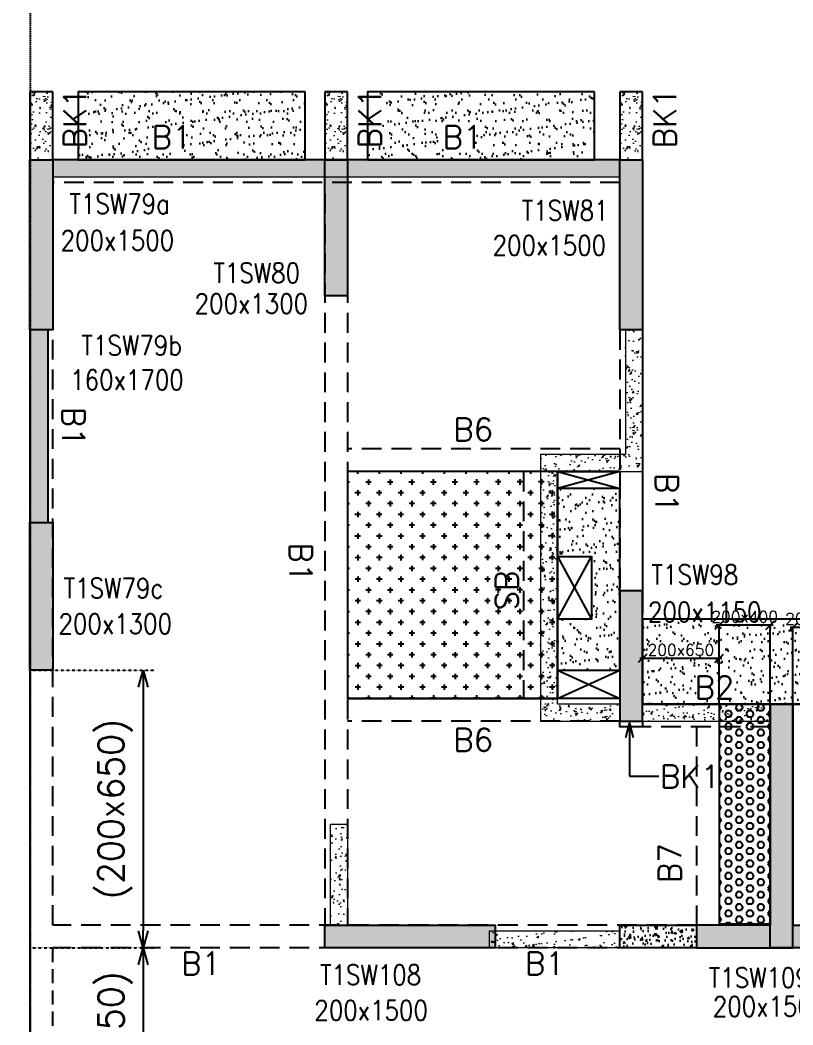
# Model space of a CAD drawing. Header units: millimetres. Extents: x 1078357 to 2594950, y -4969473 to -4636555.
# Drawn here: x 1857319 to 1864131, y -4655367 to -4646506 of the extents above; entities that cross this region are included whole.
import ezdxf

# ---------------------------------------------------------------- set-up
doc = ezdxf.new("R2010")
doc.units = ezdxf.units.MM
doc.header["$PDMODE"] = 35
for name, pattern in [('CONTINOUS', [0]), ('DOT', [0.25, 0, -0.25]), ('HIDDEN', [0.375, 0.25, -0.125]), ('New Retail block$0$CONTINOUS', [0])]:
    doc.linetypes.add(name, pattern=pattern)
doc.layers.get('0').update_dxf_attribs({"lineweight": 0})
doc.layers.get('Defpoints').update_dxf_attribs({"lineweight": 0})
for name, color, linetype, lineweight in [('A-_ANOTDIMA_D-', 6, 'Continuous', 13), ('COL. NO.', 30, 'Continuous', 25), ('COL. SIZE', 7, 'Continuous', 25), ('DIM', 9, 'Continuous', 25), ('HATCH', 8, 'Continuous', 30), ('RCC UPSTAND', 43, 'Continuous', 30), ('S-NON STR RCC WALL', 8, 'Continuous', 0)]:
    doc.layers.add(name, color=color, linetype=linetype, lineweight=lineweight)
for name, color, linetype in [('B-200x325', 201, 'HIDDEN'), ('B-200x375', 41, 'HIDDEN'), ('B-200x450', 52, 'HIDDEN'), ('B-200x650', 241, 'HIDDEN'), ('B-300xSLAB THK.', 151, 'Continuous'), ('BK1-200x650', 241, 'HIDDEN'), ('DC BEAM NO.', 7, 'Continuous'), ('DROP SLAB', 8, 'Continuous'), ('EXPANSION JOINT', 10, 'HIDDEN'), ('EXPANTION JOINT', 240, 'Continuous'), ('NON STR. RCC WALL', 6, 'Continuous'), ('S-COLUMN_SHEAR WALL', 1, 'Continuous'), ('S-DIM', 2, 'Continuous'), ('S-PROJECTION', 54, 'New Retail block$0$CONTINOUS'), ('SLAB FOLD', 8, 'Continuous')]:
    doc.layers.add(name, color=color, linetype=linetype)
doc.styles.add('Roman', font='romans')
doc.styles.add('ROMANS', font='romans.shx', dxfattribs={"width": 0.85})
doc.dimstyles.new('HARESH', dxfattribs={"dimtxt": 150, "dimasz": 75, "dimexe": 0, "dimexo": 0, "dimgap": 25, "dimtad": 1, "dimdec": 0, "dimdsep": 46, "dimtxsty": 'Roman', "dimblk": 'OBLIQUE', "dimcen": 225, "dimdle": 25, "dimclrd": 2, "dimclre": 2, "dimclrt": 7, "dimadec": 8, "dimazin": 1, "dimtfac": 1, "dimtdec": 0, "dimtmove": 0, "dimatfit": 0, "dimfxl": 1, "dimlwd": -1, "dimlwe": -1, "dimarcsym": 0})
pattern_1 = [(50, (-4526714.12, 23254837.94), (182.184669, -15.9390855), [19.05, -209.55]), (355, (-4526714.12, 23254837.94), (-35.2434214, 191.0568452), [15.24, -167.6405842]), (100.4514447, (-4526698.94, 23254836.6), (146.9412471, 175.1177519), [16.1900088, -178.0902446]), (46.1842, (-4526714.12, 23254888.74), (271.0790409, -42.042328), [28.575, -314.325]), (96.6355576, (-4526691.53, 23254885.23), (237.404134, 247.4261246), [24.2850231, -267.1356082]), (351.1841512, (-4526714.12, 23254888.74), (237.404134, 247.4261246), [22.859967, -251.459732]), (21, (-4526688.72, 23254876.04), (151.6143913, -102.2651982), [19.05, -209.55]), (326, (-4526688.72, 23254876.04), (61.8020283, 184.1879661), [15.24, -167.64]), (71.451445, (-4526676.08, 23254867.51), (213.4164193, 81.9227689), [16.1900088, -178.0899376]), (37.5, (-4526714.12, 23254837.935), (3.08860325, 84.55503887), [0, -165.608, 0, -170.18, 0, -168.275]), (7.5, (-4526714.12, 23254837.935), (66.8196625, 100.18057482), [0, -97.028, 0, -161.798, 0, -64.135]), (327.5, (-4526770.76, 23254837.935), (135.59059517, -5.728744), [0, -63.5, 0, -198.12, 0, -262.89]), (317.5, (-4526796.16, 23254837.94), (148.1291814, 25.42649103), [0, -82.55, 0, -131.572, 0, -186.69])]

# ---------------------------------------------------------------- blocks, each defined once
blk = doc.blocks.new('_Oblique')
at = {"color": 0, "linetype": 'ByBlock', "lineweight": -2}
blk.add_line((-0.5, -0.5), (0.5, 0.5), dxfattribs=at)
blk = doc.blocks.new('*D1202')
at = {"layer": 'Defpoints', "color": 0, "linetype": 'CONTINOUS', "ltscale": 0.5, "transparency": 16777216}
for p in [(1857406.4, -4645724.1, 2.8), (1857406.4, -4645774.5), (1857231.4, -4647737.4, 0)]:
    blk.add_point(p, dxfattribs=at)
at = {"layer": 'EXPANTION JOINT', "color": 2, "linetype": 'DOT', "ltscale": 0.5, "transparency": 16777216}
for p, q in [((1857231.4, -4647737.4), (1857231.4, -4645674.5)), ((1857406.4, -4645724.1), (1857406.4, -4645874.5))]:
    blk.add_line(p, q, dxfattribs=at)
at = {"layer": 'EXPANTION JOINT', "color": 2, "linetype": 'CONTINOUS', "ltscale": 0.5, "transparency": 16777216}
for p, q in [((1857231.4, -4645774.5), (1857081.4, -4645774.5)), ((1857231.4, -4645774.5), (1857406.4, -4645774.5)), ((1857406.4, -4645774.5), (1860770.6, -4645774.5))]:
    blk.add_line(p, q, dxfattribs=at)
at = {"layer": 'EXPANTION JOINT', "color": 2, "linetype": 'CONTINOUS', "ltscale": 0.5, "transparency": 16777216, "xscale": 150, "yscale": 150, "zscale": 150}
blk.add_blockref('_Oblique', (1857231.4, -4645774.5), dxfattribs=at)
at = {"layer": 'EXPANTION JOINT', "color": 2, "linetype": 'CONTINOUS', "ltscale": 0.5, "transparency": 16777216, "xscale": 150, "yscale": 150, "zscale": 150, "rotation": 180}
blk.add_blockref('_Oblique', (1857406.4, -4645774.5), dxfattribs=at)
at = {"layer": 'EXPANTION JOINT', "color": 7, "linetype": 'CONTINOUS', "ltscale": 0.5, "transparency": 16777216, "char_height": 225, "attachment_point": 5, "style": 'Roman'}
for s, insert in [('175mm', (1859238.5, -4645587)), ('EXPANSION JOINT ', (1859238.5, -4645962))]:
    blk.add_mtext(s, dxfattribs=dict(at, insert=insert))
blk = doc.blocks.new('*D1203')
at = {"layer": 'Defpoints', "color": 0, "linetype": 'CONTINOUS', "ltscale": 0.5, "transparency": 16777216}
for p in [(1857406.4, -4645724.1, 2.8), (1857406.4, -4645774.5), (1857231.4, -4647737.4, 0)]:
    blk.add_point(p, dxfattribs=at)
at = {"layer": 'EXPANTION JOINT', "color": 2, "linetype": 'DOT', "ltscale": 0.5, "transparency": 16777216}
for p, q in [((1857231.4, -4647737.4), (1857231.4, -4645674.5)), ((1857406.4, -4645724.1), (1857406.4, -4645874.5))]:
    blk.add_line(p, q, dxfattribs=at)
at = {"layer": 'EXPANTION JOINT', "color": 2, "linetype": 'CONTINOUS', "ltscale": 0.5, "transparency": 16777216}
for p, q in [((1857231.4, -4645774.5), (1857081.4, -4645774.5)), ((1857231.4, -4645774.5), (1857406.4, -4645774.5)), ((1857406.4, -4645774.5), (1860770.6, -4645774.5))]:
    blk.add_line(p, q, dxfattribs=at)
at = {"layer": 'EXPANTION JOINT', "color": 2, "linetype": 'CONTINOUS', "ltscale": 0.5, "transparency": 16777216, "xscale": 150, "yscale": 150, "zscale": 150}
blk.add_blockref('_Oblique', (1857231.4, -4645774.5), dxfattribs=at)
at = {"layer": 'EXPANTION JOINT', "color": 2, "linetype": 'CONTINOUS', "ltscale": 0.5, "transparency": 16777216, "xscale": 150, "yscale": 150, "zscale": 150, "rotation": 180}
blk.add_blockref('_Oblique', (1857406.4, -4645774.5), dxfattribs=at)
at = {"layer": 'EXPANTION JOINT', "color": 7, "linetype": 'CONTINOUS', "ltscale": 0.5, "transparency": 16777216, "char_height": 225, "attachment_point": 5, "style": 'Roman'}
for s, insert in [('175mm', (1859238.5, -4645587)), ('EXPANSION JOINT ', (1859238.5, -4645962))]:
    blk.add_mtext(s, dxfattribs=dict(at, insert=insert))
blk = doc.blocks.new('_Open30')
at = {"color": 0, "linetype": 'ByBlock', "lineweight": -2}
for p, q in [((-1, 0.268), (0, 0)), ((0, 0), (-1, -0.268)), ((0, 0), (-1, 0))]:
    blk.add_line(p, q, dxfattribs=at)
blk = doc.blocks.new('*D1207')
at = {"layer": 'Defpoints', "color": 0, "linetype": 'CONTINOUS', "ltscale": 0.5, "transparency": 16777216}
for p in [(1857406.4, -4652237.7, 0), (1857406.4, -4654687.7, 0), (1858403.4, -4654687.7)]:
    blk.add_point(p, dxfattribs=at)
at = {"layer": 'S-DIM', "color": 2, "linetype": 'DOT', "ltscale": 0.5, "transparency": 16777216}
for p, q in [((1857406.4, -4652237.7), (1858503.4, -4652237.7)), ((1857406.4, -4654687.7), (1858503.4, -4654687.7))]:
    blk.add_line(p, q, dxfattribs=at)
at = {"layer": 'S-DIM', "color": 2, "linetype": 'CONTINOUS', "ltscale": 0.5, "transparency": 16777216}
blk.add_line((1858403.4, -4652387.7), (1858403.4, -4654537.7), dxfattribs=at)
at = {"layer": 'S-DIM', "color": 2, "linetype": 'CONTINOUS', "ltscale": 0.5, "transparency": 16777216, "xscale": 150, "yscale": 150, "zscale": 150}
for p, rotation in [((1858403.4, -4652237.7), 90), ((1858403.4, -4654687.7), 270)]:
    blk.add_blockref('_Open30', p, dxfattribs=dict(at, rotation=rotation))
at = {"layer": 'S-DIM', "color": 7, "linetype": 'CONTINOUS', "ltscale": 0.5, "transparency": 16777216, "insert": (1858157, -4653462.7), "char_height": 225, "attachment_point": 5, "rotation": 90, "style": 'Roman'}
blk.add_mtext('(200x650)', dxfattribs=at)
blk = doc.blocks.new('*D1209')
at = {"layer": 'Defpoints', "color": 0, "linetype": 'CONTINOUS', "ltscale": 0.5, "transparency": 16777216}
for p in [(1857406.4, -4654687.8, 0), (1857406.4, -4656687.8, 0), (1858403.4, -4656687.8)]:
    blk.add_point(p, dxfattribs=at)
at = {"layer": 'S-DIM', "color": 2, "linetype": 'DOT', "ltscale": 0.5, "transparency": 16777216}
for p, q in [((1857406.4, -4654687.8), (1858503.4, -4654687.8)), ((1857406.4, -4656687.8), (1858503.4, -4656687.8))]:
    blk.add_line(p, q, dxfattribs=at)
at = {"layer": 'S-DIM', "color": 2, "linetype": 'CONTINOUS', "ltscale": 0.5, "transparency": 16777216}
blk.add_line((1858403.4, -4654837.8), (1858403.4, -4656537.8), dxfattribs=at)
at = {"layer": 'S-DIM', "color": 2, "linetype": 'CONTINOUS', "ltscale": 0.5, "transparency": 16777216, "xscale": 150, "yscale": 150, "zscale": 150}
for p, rotation in [((1858403.4, -4654687.8), 90), ((1858403.4, -4656687.8), 270)]:
    blk.add_blockref('_Open30', p, dxfattribs=dict(at, rotation=rotation))
at = {"layer": 'S-DIM', "color": 7, "linetype": 'CONTINOUS', "ltscale": 0.5, "transparency": 16777216, "insert": (1858157, -4655687.8), "char_height": 225, "attachment_point": 5, "rotation": 90, "style": 'Roman'}
blk.add_mtext('(200x450)', dxfattribs=at)
blk = doc.blocks.new('*D1456')
at = {"layer": 'Defpoints', "color": 0, "ltscale": 700, "transparency": 16777216}
for p in [(1863480.8, -4651842.2), (1863480.8, -4652537.3, 0), (1863930.9, -4652537.3, 0)]:
    blk.add_point(p, dxfattribs=at)
at = {"layer": 'DIM', "color": 2, "ltscale": 700, "transparency": 16777216}
for p, q in [((1863955.9, -4651842.2), (1863455.8, -4651842.2)), ((1863480.8, -4652537.3), (1863480.8, -4651842.2)), ((1863930.9, -4652537.3), (1863930.9, -4651842.2))]:
    blk.add_line(p, q, dxfattribs=at)
at = {"layer": 'DIM', "color": 2, "ltscale": 700, "transparency": 16777216, "xscale": 75, "yscale": 75, "zscale": 75, "rotation": 180}
blk.add_blockref('_Oblique', (1863480.8, -4651842.2), dxfattribs=at)
at = {"layer": 'DIM', "color": 2, "ltscale": 700, "transparency": 16777216, "xscale": 75, "yscale": 75, "zscale": 75}
blk.add_blockref('_Oblique', (1863930.9, -4651842.2), dxfattribs=at)
at = {"layer": 'DIM', "color": 7, "ltscale": 700, "transparency": 16777216, "insert": (1863705.9, -4651767.2), "char_height": 150, "attachment_point": 5, "style": 'Roman'}
blk.add_mtext('{\\H0.666667x;200x400}', dxfattribs=at)
blk = doc.blocks.new('*D1457')
at = {"layer": 'Defpoints', "color": 0, "ltscale": 700, "transparency": 16777216}
for p in [(1862806.1, -4652135.2), (1862806.1, -4652537.2, 0), (1863480.8, -4652537.3, 0)]:
    blk.add_point(p, dxfattribs=at)
at = {"layer": 'DIM', "color": 2, "ltscale": 700, "transparency": 16777216}
for p, q in [((1863505.8, -4652135.2), (1862781.1, -4652135.2)), ((1862806.1, -4652537.2), (1862806.1, -4652135.2)), ((1863480.8, -4652537.3), (1863480.8, -4652135.2))]:
    blk.add_line(p, q, dxfattribs=at)
at = {"layer": 'DIM', "color": 2, "ltscale": 700, "transparency": 16777216, "xscale": 75, "yscale": 75, "zscale": 75, "rotation": 180}
blk.add_blockref('_Oblique', (1862806.1, -4652135.2), dxfattribs=at)
at = {"layer": 'DIM', "color": 2, "ltscale": 700, "transparency": 16777216, "xscale": 75, "yscale": 75, "zscale": 75}
blk.add_blockref('_Oblique', (1863480.8, -4652135.2), dxfattribs=at)
at = {"layer": 'DIM', "color": 7, "ltscale": 700, "transparency": 16777216, "insert": (1863143.5, -4652060.2), "char_height": 150, "attachment_point": 5, "style": 'Roman'}
blk.add_mtext('{\\H0.666667x;200x650}', dxfattribs=at)
blk = doc.blocks.new('*D1458')
at = {"layer": 'Defpoints', "color": 0, "ltscale": 700, "transparency": 16777216}
for p in [(1864581.1, -4651860.5), (1864131, -4652537.3, 0), (1864581.1, -4652537.2, 0)]:
    blk.add_point(p, dxfattribs=at)
at = {"layer": 'DIM', "color": 2, "ltscale": 700, "transparency": 16777216}
for p, q in [((1864106, -4651860.5), (1864606.1, -4651860.5)), ((1864131, -4652537.3), (1864131, -4651860.5)), ((1864581.1, -4652537.2), (1864581.1, -4651860.5))]:
    blk.add_line(p, q, dxfattribs=at)
at = {"layer": 'DIM', "color": 2, "ltscale": 700, "transparency": 16777216, "xscale": 75, "yscale": 75, "zscale": 75, "rotation": 180}
blk.add_blockref('_Oblique', (1864131, -4651860.5), dxfattribs=at)
at = {"layer": 'DIM', "color": 2, "ltscale": 700, "transparency": 16777216, "xscale": 75, "yscale": 75, "zscale": 75}
blk.add_blockref('_Oblique', (1864581.1, -4651860.5), dxfattribs=at)
at = {"layer": 'DIM', "color": 7, "ltscale": 700, "transparency": 16777216, "insert": (1864356, -4651785.5), "char_height": 150, "attachment_point": 5, "style": 'Roman'}
blk.add_mtext('{\\H0.666667x;200x400}', dxfattribs=at)
blk = doc.blocks.new('G$CD63B60BD')
at = {"layer": 'COL. NO.', "linetype": 'Continuous', "style": 'ROMANS', "width": 0.85}
for s, p in [('T1SW79a', (45047, 15424.4, 0)), ('T1SW81', (49034.4, 15365.8, -320.4)), ('T1SW80', (46315.9, 14814.6, -320.4)), ('T1SW79b', (45153.7, 14175.9, 0)), ('T1SW98', (50178.3, 12153.5, -320.4)), ('T1SW79c', (44996, 12034.4, 0)), ('T1SW108', (47256.1, 8624.3, -320.4)), ('T1SW109a', (50682.7, 8599.4, -320.4))]:
    blk.add_text(s, height=175, dxfattribs=at).set_placement(p)
at = {"layer": 'COL. SIZE', "linetype": 'Continuous', "style": 'ROMANS', "width": 0.85}
for s, p in [('200x1500', (44970.2, 15101.1, 0)), ('200x1500', (48777.9, 15057.7, -320.4)), ('200x1300', (46151, 14543.5, -320.4)), ('160x1700', (45054.7, 13871.5, 0)), ('200x1150', (50147.8, 11824.4, -320.4)), ('200x1300', (44951.3, 11720.3, 0)), ('200x1500', (50719, 8346, -320.4)), ('200x1500', (47207, 8310.8, -320.4))]:
    blk.add_text(s, height=175, dxfattribs=at).set_placement(p)

msp = doc.modelspace()

# ---------------------------------------------------------------- hatches: boundary and pattern name
at = {"layer": 'DROP SLAB'}
h = msp.add_hatch(dxfattribs=at)
h.set_pattern_fill('CROSS', color=8, scale=15, angle=0.03079)
h.set_pattern_definition([(180.03079016, (-1451735.6, 9389968.63), (-95.1987999, -95.3011726), [47.625, -142.875]), (270.03079016, (-1451759.43, 9389992.43), (95.3011726, -95.1987999), [47.625, -142.875])])
h.paths.add_polyline_path([(1862056.1, -4650488.1), (1860206.1, -4650488.1), (1860206.1, -4652487.9), (1862056.1, -4652487.9)])
at = {"layer": 'HATCH'}
h = msp.add_hatch(dxfattribs=at)
h.set_pattern_fill('AR-SAND', color=8, scale=3, angle=179.97015)
h.set_pattern_definition([(37.4701541, (-1059227.19, 9339832.47), (-4.7236114, 146.8264517), [0, -115.824, 0, -129.54, 0, -123.825]), (7.4701541, (-1059227.2, 9339832.47), (134.9689868, 214.9772528), [0, -62.484, 0, -104.394, 0, -40.005]), (327.4701541, (-1059320.92, 9339832.52), (237.2979035, 0.3075449), [0, -38.1, 0, -137.16, 0, -179.07]), (317.4701541, (-1059320.92, 9339832.52), (229.1017424, 66.759465), [0, -19.05, 0, -89.916, 0, -102.87])])
h.paths.add_polyline_path([(1859831.4, -4647137.8), (1857831.4, -4647137.8), (1857831.4, -4647737.8), (1859831.4, -4647737.8)])
h = msp.add_hatch(dxfattribs=at)
h.set_pattern_fill('AR-SAND', color=8, scale=3, angle=179.97015)
h.set_pattern_definition([(37.4701541, (-1061777.19, 9339832.47), (-4.7236114, 146.8264517), [0, -115.824, 0, -129.54, 0, -123.825]), (7.4701541, (-1061777.2, 9339832.47), (134.9689868, 214.9772528), [0, -62.484, 0, -104.394, 0, -40.005]), (327.4701541, (-1061870.92, 9339832.52), (237.2979035, 0.3075449), [0, -38.1, 0, -137.16, 0, -179.07]), (317.4701541, (-1061870.92, 9339832.52), (229.1017424, 66.759465), [0, -19.05, 0, -89.916, 0, -102.87])])
h.paths.add_polyline_path([(1862381.4, -4647137.8), (1860381.4, -4647137.8), (1860381.4, -4647737.8), (1862381.4, -4647737.8)])
h = msp.add_hatch(dxfattribs=at)
h.set_pattern_fill('AR-SAND', color=8, scale=3, angle=0.02985)
h.set_pattern_definition([(37.47015413, (-3169427.63, 18707870.92), (-4.72361136, 146.8264517), [0, -115.824, 0, -129.54, 0, -123.825]), (7.4701541, (-3169427.63, 18707870.92), (134.9689868, 214.9772528), [0, -62.484, 0, -104.394, 0, -40.005]), (327.4701541, (-3169521.36, 18707870.97), (237.2979035, 0.3075449), [0, -38.1, 0, -137.16, 0, -179.07]), (317.4701541, (-3169521.36, 18707870.97), (229.1017424, 66.759465), [0, -19.05, 0, -89.916, 0, -102.87])])
h.paths.add_polyline_path([(1862605.4, -4650637.7), (1862055.4, -4650637.7), (1862055.4, -4651237.7), (1862355.4, -4651237.7), (1862355.4, -4651787.7), (1862055.4, -4651787.7), (1862055.4, -4652237.7), (1862605.4, -4652237.7)])
h = msp.add_hatch(dxfattribs=at)
h.set_pattern_fill('AR-SAND', color=8, scale=3, angle=179.97015)
h.set_pattern_definition([(37.4701541, (-2159001.82, 14023801.6), (-4.72361136, 146.8264517), [0, -115.824, 0, -129.54, 0, -123.825]), (7.4701541, (-2159001.82, 14023801.6), (134.9689868, 214.9772528), [0, -62.484, 0, -104.394, 0, -40.005]), (327.4701541, (-2159095.54, 14023801.65), (237.2979035, 0.3075449), [0, -38.1, 0, -137.16, 0, -179.07]), (317.4701541, (-2159095.54, 14023801.65), (229.1017424, 66.759465), [0, -19.05, 0, -89.916, 0, -102.87])])
h.paths.add_polyline_path([(1865256.1, -4651787.7), (1862806.1, -4651787.7), (1862806.4, -4652537.8), (1865256.4, -4652537.8)])
h = msp.add_hatch(dxfattribs=at)
h.set_pattern_fill('AR-SAND', color=8, scale=3, angle=179.97015)
h.set_pattern_definition([(37.4701541, (-2159001.91, 14023801.62), (-4.72361136, 146.8264517), [0, -115.824, 0, -129.54, 0, -123.825]), (7.4701541, (-2159001.9, 14023801.62), (134.9689868, 214.9772528), [0, -62.484, 0, -104.394, 0, -40.005]), (327.4701541, (-2159095.63, 14023801.67), (237.2979035, 0.3075449), [0, -38.1, 0, -137.16, 0, -179.07]), (317.4701541, (-2159095.63, 14023801.67), (229.1017424, 66.759465), [0, -19.05, 0, -89.916, 0, -102.87])])
h.paths.add_polyline_path([(1865256.4, -4651937.7), (1862806.3, -4651937.7), (1862806.4, -4652537.7), (1865256.4, -4652537.7)])
at = {"layer": 'RCC UPSTAND'}
h = msp.add_hatch(dxfattribs=at)
h.set_pattern_fill('AR-CONC', color=8, scale=20, angle=90)
h.set_pattern_definition([(140, (-1332718.86, -7191907.34), (12.550427, 143.4520365), [15, -165]), (85, (-1332718.86, -7191907.34), (-150.438427, -27.7502667), [12, -132]), (190.4514445, (-1332717.82, -7191895.39), (-137.887998, 115.7017693), [12.7480384, -140.2284224]), (136.1842, (-1332758.86, -7191907.34), (33.103856, 213.448266), [22.5, -247.5]), (186.6356355, (-1332756.1, -7191889.55), (-194.82372, 186.932389), [19.122068, -210.342752]), (81.184164, (-1332758.86, -7191907.34), (-194.82372, 186.932389), [18, -198]), (111, (-1332748.86, -7191887.34), (80.523778, 119.3814104), [15, -165]), (56, (-1332748.86, -7191887.34), (-145.030009, 48.6630664), [12, -132]), (161.4514447, (-1332742.15, -7191877.39), (-64.5062306, 168.0444753), [12.748038, -140.2284224]), (127.5, (-1332718.865, -7191907.34), (-66.57877077, 2.43197106), [0, -130.4, 0, -134, 0, -132.5]), (97.5, (-1332718.865, -7191907.34), (-78.8823424, 52.6139075), [0, -76.4, 0, -127.4, 0, -50.5]), (57.5, (-1332718.865, -7191951.94), (4.51097435, 106.7644872), [0, -50, 0, -156, 0, -207]), (47.5, (-1332718.865, -7191971.94), (-20.0209965, 116.6372339), [0, -65, 0, -103.6, 0, -147])])
h.paths.add_polyline_path([(1862606.1, -4654487.8), (1863281.1, -4654487.8), (1863281.1, -4654687.7), (1862606.1, -4654687.7)])
at = {"layer": 'S-COLUMN_SHEAR WALL', "lineweight": 25}
h = msp.add_hatch(color=1, dxfattribs=at)
h.dxf.hatch_style = 1
h.paths.add_polyline_path([(1857406.1, -4647737.8), (1857606.1, -4647737.8), (1857606.1, -4649237.8), (1857406.1, -4649237.8)])
h = msp.add_hatch(color=1, dxfattribs=at)
h.dxf.hatch_style = 1
h.paths.add_polyline_path([(1860006.1, -4648937.8), (1860206.1, -4648937.8), (1860206.1, -4647737.8), (1860006.1, -4647737.8)])
h = msp.add_hatch(color=1, dxfattribs=at)
h.dxf.hatch_style = 1
h.paths.add_polyline_path([(1862606.1, -4647737.8), (1862806.1, -4647737.8), (1862806.1, -4649237.8), (1862606.1, -4649237.8)])
at = {"layer": 'S-COLUMN_SHEAR WALL', "lineweight": 25, "extrusion": (-1.00316e-06, -2.11765e-11, 1)}
h = msp.add_hatch(color=1, dxfattribs=at)
h.dxf.hatch_style = 1
h.paths.add_polyline_path([(1857406.1, -4650937.7), (1857566.1, -4650937.7), (1857566.1, -4649237.6), (1857406.1, -4649237.6)])
at = {"layer": 'S-COLUMN_SHEAR WALL', "lineweight": 25}
h = msp.add_hatch(color=1, dxfattribs=at)
h.dxf.hatch_style = 1
h.paths.add_polyline_path([(1857606.1, -4652237.8), (1857406.1, -4652237.8), (1857406.1, -4650937.8), (1857606.1, -4650937.8)])
h = msp.add_hatch(color=1, dxfattribs=at)
h.dxf.hatch_style = 1
h.paths.add_polyline_path([(1862606.1, -4652687.8), (1862806.1, -4652687.8), (1862806.1, -4651537.8), (1862606.1, -4651537.8)])
h = msp.add_hatch(color=1, dxfattribs=at)
h.dxf.hatch_style = 1
h.paths.add_polyline_path([(1863931.1, -4654487.8), (1863281.1, -4654487.8), (1863281.1, -4654687.8), (1864131.1, -4654687.8), (1864131.1, -4652537.8), (1863931.1, -4652537.8)])
at = {"layer": 'S-COLUMN_SHEAR WALL', "lineweight": 25, "extrusion": (1.00316e-06, 1.91639e-11, 1)}
h = msp.add_hatch(color=1, dxfattribs=at)
h.dxf.hatch_style = 1
h.paths.add_polyline_path([(1864131.1, -4654487.8), (1864781.1, -4654487.8), (1864781.1, -4654687.8), (1863931.1, -4654687.8), (1863931.1, -4652537.8), (1864131.1, -4652537.8)])
at = {"layer": 'S-COLUMN_SHEAR WALL', "lineweight": 25}
h = msp.add_hatch(color=1, dxfattribs=at)
h.dxf.hatch_style = 1
h.paths.add_polyline_path([(1860006.1, -4654487.8), (1861506.1, -4654487.8), (1861506.1, -4654687.8), (1860006.1, -4654687.8)])
at = {"layer": 'S-NON STR RCC WALL'}
h = msp.add_hatch(dxfattribs=at)
h.set_pattern_fill('AR-CONC', color=256, angle=180)
h.set_pattern_definition([(50, (-6676438.69, 32907950.47), (182.184669, -15.93908554), [19.05, -209.55]), (355, (-6676438.69, 32907950.47), (-35.2434214, 191.0568452), [15.24, -167.6405842]), (100.4514447, (-6676423.5, 32907949.14), (146.9412471, 175.1177519), [16.1900088, -178.0902446]), (46.1842, (-6676438.69, 32908001.27), (271.0790409, -42.0423279), [28.575, -314.325]), (96.6355576, (-6676416.1, 32907997.76), (237.404134, 247.4261246), [24.2850231, -267.1356082]), (351.1841512, (-6676438.69, 32908001.27), (237.404134, 247.4261246), [22.859967, -251.459732]), (21, (-6676413.29, 32907988.57), (151.61439127, -102.2651982), [19.05, -209.55]), (326, (-6676413.29, 32907988.57), (61.80202835, 184.1879661), [15.24, -167.64]), (71.451445, (-6676400.65, 32907980.05), (213.4164193, 81.9227689), [16.1900088, -178.0899376]), (37.5, (-6676438.685, 32907950.47), (3.08860325, 84.55503887), [0, -165.608, 0, -170.18, 0, -168.275]), (7.5, (-6676438.69, 32907950.47), (66.8196625, 100.18057482), [0, -97.028, 0, -161.798, 0, -64.135]), (327.5, (-6676495.33, 32907950.47), (135.59059517, -5.72874399), [0, -63.5, 0, -198.12, 0, -262.89]), (317.5, (-6676520.73, 32907950.47), (148.1291814, 25.42649103), [0, -82.55, 0, -131.572, 0, -186.69])])
h.paths.add_polyline_path([(1857606.1, -4647737.7), (1857606.1, -4647137.7), (1857406.1, -4647137.7), (1857406.1, -4647737.7), (1857606.1, -4647737.7)], is_closed=False)
h = msp.add_hatch(dxfattribs=at)
h.set_pattern_fill('AR-CONC', color=256, angle=180)
h.set_pattern_definition([(50, (-6673838.66, 32907950.42), (182.184669, -15.93908554), [19.05, -209.55]), (355, (-6673838.66, 32907950.42), (-35.2434214, 191.0568452), [15.24, -167.6405842]), (100.4514447, (-6673823.48, 32907949.1), (146.9412471, 175.1177519), [16.1900088, -178.0902446]), (46.1842, (-6673838.66, 32908001.22), (271.0790409, -42.0423279), [28.575, -314.325]), (96.6355576, (-6673816.08, 32907997.72), (237.404134, 247.4261246), [24.2850231, -267.1356082]), (351.1841512, (-6673838.66, 32908001.22), (237.404134, 247.4261246), [22.859967, -251.459732]), (21, (-6673813.26, 32907988.52), (151.61439127, -102.2651982), [19.05, -209.55]), (326, (-6673813.26, 32907988.52), (61.80202835, 184.1879661), [15.24, -167.64]), (71.451445, (-6673800.63, 32907980), (213.4164193, 81.9227689), [16.1900088, -178.0899376]), (37.5, (-6673838.665, 32907950.424), (3.08860325, 84.55503887), [0, -165.608, 0, -170.18, 0, -168.275]), (7.5, (-6673838.665, 32907950.42), (66.8196625, 100.18057482), [0, -97.028, 0, -161.798, 0, -64.135]), (327.5, (-6673895.31, 32907950.424), (135.59059517, -5.72874399), [0, -63.5, 0, -198.12, 0, -262.89]), (317.5, (-6673920.71, 32907950.42), (148.1291814, 25.42649103), [0, -82.55, 0, -131.572, 0, -186.69])])
h.paths.add_polyline_path([(1860206.1, -4647737.8), (1860206.1, -4647137.8), (1860006.1, -4647137.8), (1860006.1, -4647737.8), (1860206.1, -4647737.8)], is_closed=False)
h = msp.add_hatch(dxfattribs=at)
h.set_pattern_fill('AR-CONC', color=256, angle=180)
h.set_pattern_definition([(50, (-6671238.69, 32907950.46), (182.184669, -15.93908554), [19.05, -209.55]), (355, (-6671238.69, 32907950.46), (-35.2434214, 191.0568452), [15.24, -167.6405842]), (100.4514447, (-6671223.5, 32907949.13), (146.9412471, 175.1177519), [16.1900088, -178.0902446]), (46.1842, (-6671238.69, 32908001.26), (271.0790409, -42.0423279), [28.575, -314.325]), (96.6355576, (-6671216.1, 32907997.76), (237.404134, 247.4261246), [24.2850231, -267.1356082]), (351.1841512, (-6671238.69, 32908001.26), (237.404134, 247.4261246), [22.859967, -251.459732]), (21, (-6671213.29, 32907988.56), (151.61439127, -102.2651982), [19.05, -209.55]), (326, (-6671213.29, 32907988.56), (61.80202835, 184.1879661), [15.24, -167.64]), (71.451445, (-6671200.65, 32907980.04), (213.4164193, 81.9227689), [16.1900088, -178.0899376]), (37.5, (-6671238.685, 32907950.46), (3.08860325, 84.55503887), [0, -165.608, 0, -170.18, 0, -168.275]), (7.5, (-6671238.69, 32907950.46), (66.8196625, 100.18057482), [0, -97.028, 0, -161.798, 0, -64.135]), (327.5, (-6671295.33, 32907950.46), (135.59059517, -5.72874399), [0, -63.5, 0, -198.12, 0, -262.89]), (317.5, (-6671320.73, 32907950.46), (148.1291814, 25.42649103), [0, -82.55, 0, -131.572, 0, -186.69])])
h.paths.add_polyline_path([(1862806.1, -4647737.7), (1862806.1, -4647137.7), (1862606.1, -4647137.7), (1862606.1, -4647737.7), (1862806.1, -4647737.7)], is_closed=False)
h = msp.add_hatch(dxfattribs=at)
h.set_pattern_fill('AR-CONC', color=256)
h.set_pattern_definition([(50, (-5623938.83, 27938857.12), (182.184669, -15.93908554), [19.05, -209.55]), (355, (-5623938.83, 27938857.12), (-35.2434214, 191.0568452), [15.24, -167.6405842]), (100.4514447, (-5623923.65, 27938855.8), (146.9412471, 175.1177519), [16.1900088, -178.0902446]), (46.1842, (-5623938.83, 27938907.92), (271.0790409, -42.042328), [28.575, -314.325]), (96.6355576, (-5623916.24, 27938904.42), (237.404134, 247.4261246), [24.2850231, -267.1356082]), (351.1841512, (-5623938.83, 27938907.92), (237.404134, 247.4261246), [22.859967, -251.459732]), (21, (-5623913.43, 27938895.22), (151.6143913, -102.2651982), [19.05, -209.55]), (326, (-5623913.43, 27938895.22), (61.8020283, 184.1879661), [15.24, -167.64]), (71.451445, (-5623900.8, 27938886.7), (213.4164193, 81.9227689), [16.1900088, -178.0899376]), (37.5, (-5623938.834, 27938857.12), (3.08860325, 84.55503887), [0, -165.608, 0, -170.18, 0, -168.275]), (7.5, (-5623938.83, 27938857.12), (66.8196625, 100.18057482), [0, -97.028, 0, -161.798, 0, -64.135]), (327.5, (-5623995.476, 27938857.12), (135.59059517, -5.72874399), [0, -63.5, 0, -198.12, 0, -262.89]), (317.5, (-5624020.88, 27938857.12), (148.1291814, 25.42649103), [0, -82.55, 0, -131.572, 0, -186.69])])
h.paths.add_polyline_path([(1862603.4, -4647737.8), (1857606.3, -4647737.8), (1857606.3, -4647887.8), (1862603.4, -4647887.8)])
h = msp.add_hatch(dxfattribs=at)
h.set_pattern_fill('AR-CONC', color=256)
h.set_pattern_definition(pattern_1)
h.paths.add_polyline_path([(1861906.3, -4650337.8), (1861906.3, -4652687.8), (1862606.3, -4652687.8), (1862606.3, -4652537.8), (1862056.3, -4652537.8), (1862056.3, -4650487.8), (1862806.3, -4650487.8), (1862806.3, -4649237.7), (1862656.3, -4649237.7), (1862656.3, -4650337.8)])
h = msp.add_hatch(dxfattribs=at)
h.set_pattern_fill('AR-CONC', color=256)
h.set_pattern_definition(pattern_1)
h.paths.add_polyline_path([(1863931.4, -4652537.8), (1862806.4, -4652537.8), (1862806.4, -4652687.8), (1863931.4, -4652687.8)])
h = msp.add_hatch(dxfattribs=at)
h.set_pattern_fill('AR-CONC', color=256, angle=180)
h.set_pattern_definition([(50, (-5591478.58, 27938857.12), (182.184669, -15.93908554), [19.05, -209.55]), (355, (-5591478.58, 27938857.12), (-35.2434214, 191.0568452), [15.24, -167.6405842]), (100.4514447, (-5591463.4, 27938855.79), (146.9412471, 175.1177519), [16.1900088, -178.0902446]), (46.1842, (-5591478.58, 27938907.92), (271.0790409, -42.042328), [28.575, -314.325]), (96.6355576, (-5591456, 27938904.4), (237.404134, 247.4261246), [24.2850231, -267.1356082]), (351.1841512, (-5591478.58, 27938907.92), (237.404134, 247.4261246), [22.859967, -251.459732]), (21, (-5591453.18, 27938895.22), (151.6143913, -102.2651982), [19.05, -209.55]), (326, (-5591453.18, 27938895.22), (61.8020283, 184.1879661), [15.24, -167.64]), (71.451445, (-5591440.54, 27938886.7), (213.4164193, 81.9227689), [16.1900088, -178.0899376]), (37.5, (-5591478.58, 27938857.115), (3.08860325, 84.55503887), [0, -165.608, 0, -170.18, 0, -168.275]), (7.5, (-5591478.58, 27938857.115), (66.8196625, 100.18057482), [0, -97.028, 0, -161.798, 0, -64.135]), (327.5, (-5591535.22, 27938857.115), (135.59059517, -5.72874399), [0, -63.5, 0, -198.12, 0, -262.89]), (317.5, (-5591560.62, 27938857.12), (148.1291814, 25.42649103), [0, -82.55, 0, -131.572, 0, -186.69])])
h.paths.add_polyline_path([(1860056.4, -4653597.8), (1860206.3, -4653597.8), (1860206.3, -4654487.7), (1860056.4, -4654487.7)])
at = {"layer": 'S-NON STR RCC WALL', "ltscale": 700}
h = msp.add_hatch(dxfattribs=at)
h.set_pattern_fill('AR-CONC', color=256)
h.set_pattern_definition([(50, (737365.26, -73689.52), (182.184669, -15.9390855), [19.05, -209.55]), (355, (737365.26, -73689.52), (-35.2434214, 191.056845), [15.24, -167.640584]), (100.4514447, (737380.45, -73690.85), (146.941247, 175.117752), [16.190009, -178.0902446]), (46.1842, (737365.26, -73638.72), (271.079041, -42.042328), [28.575, -314.325]), (96.6355576, (737387.85, -73642.22), (237.404134, 247.426125), [24.285023, -267.135608]), (351.184151, (737365.26, -73638.72), (237.404134, 247.426125), [22.859967, -251.459732]), (21, (737390.66, -73651.42), (151.6143913, -102.265198), [19.05, -209.55]), (326, (737390.66, -73651.42), (61.802028, 184.187966), [15.24, -167.64]), (71.451445, (737403.3, -73659.94), (213.416419, 81.922769), [16.190009, -178.0899376]), (37.5, (737365.264, -73689.52), (3.08860325, 84.5550389), [0, -165.608, 0, -170.18, 0, -168.275]), (7.5, (737365.26, -73689.52), (66.8196625, 100.1805748), [0, -97.028, 0, -161.798, 0, -64.135]), (327.5, (737308.62, -73689.52), (135.5905952, -5.728744), [0, -63.5, 0, -198.12, 0, -262.89]), (317.5, (737283.22, -73689.52), (148.1291814, 25.426491), [0, -82.55, 0, -131.572, 0, -186.69])])
h.paths.add_polyline_path([(1861456.4, -4654537.8), (1862606.3, -4654537.8), (1862606.3, -4654687.8), (1861456.4, -4654687.8)])
at = {"layer": 'SLAB FOLD', "ltscale": 1000}
h = msp.add_hatch(dxfattribs=at)
h.set_pattern_fill('HEX', color=8, scale=10, angle=180)
h.set_pattern_definition([(180, (1815381.29, -4465732.775), (-7e-15, -54.992613), [31.75, -63.5]), (300, (1815381.29, -4465732.775), (47.625, 27.496307), [31.75, -63.5]), (240, (1815349.54, -4465732.775), (47.625, -27.496307), [31.75, -63.5])])
h.paths.add_polyline_path([(1863931.3, -4654477.2), (1863481.3, -4654477.2), (1863481.3, -4652537.8), (1863931.3, -4652537.8)])

# ---------------------------------------------------------------- linework, layer by layer
at = {"layer": 'B-200x325', "ltscale": 700}
for p, q in [((1862606.1, -4650288.2, 0), (1860206.1, -4650288.1, 0)), ((1862605.9, -4652688, 0), (1860206.1, -4652687.9, 0))]:
    msp.add_line(p, q, dxfattribs=at)
at = {"layer": 'B-200x325', "linetype": 'Continuous', "ltscale": 700}
for p, q in [((1862606.1, -4650488.2, 0), (1860206.1, -4650488.1, 0)), ((1862605.9, -4652488, 0), (1860206.1, -4652487.9, 0))]:
    msp.add_line(p, q, dxfattribs=at)
at = {"layer": 'B-200x375', "ltscale": 700}
msp.add_line((1863281, -4652737.9, 0), (1863281, -4654487.9, 0), dxfattribs=at)
at = {"layer": 'B-200x375', "linetype": 'Continuous', "ltscale": 700}
msp.add_line((1863481, -4652737.9, 0), (1863481, -4654477.2, 0), dxfattribs=at)
at = {"layer": 'B-200x450', "linetype": 'Continuous', "ltscale": 500}
msp.add_line((1857406.3, -4656687.8, 0), (1857406.3, -4654687.8, 0), dxfattribs=at)
at = {"layer": 'B-200x450', "linetype": 'HIDDEN', "ltscale": 500}
msp.add_line((1857606.3, -4656687.8, 0), (1857606.3, -4654687.7, 0), dxfattribs=at)
at = {"layer": 'B-200x650', "linetype": 'CONTINOUS', "ltscale": 700}
for p, q in [((1857606.1, -4647137.7, 0), (1857406.1, -4647137.7, 0)), ((1857406.1, -4647137.7, 0), (1857406.1, -4647737.7, 0)), ((1857606.1, -4647737.7, 0), (1857606.1, -4647137.7, 0)), ((1860206.1, -4647137.7, 0), (1860006.1, -4647137.7, 0)), ((1860006.1, -4647137.7, 0), (1860006.1, -4647737.7, 0)), ((1860206.1, -4647737.7, 0), (1860206.1, -4647137.7, 0)), ((1862806.1, -4647137.7, 0), (1862606.1, -4647137.7, 0)), ((1862606.1, -4647137.7, 0), (1862606.1, -4647737.7, 0)), ((1862806.1, -4647737.7, 0), (1862806.1, -4647137.7, 0)), ((1862606.4, -4647737.7, 0), (1857606.4, -4647737.7, 0)), ((1857406.3, -4654687.8, 0), (1857406.4, -4649237.7, 0)), ((1862806.4, -4649237.7, 0), (1862806.4, -4651737.8, 0)), ((1857406.4, -4651737.8, 0), (1857406.4, -4651737.8, 0)), ((1865256.4, -4652537.7, 0), (1862806.4, -4652537.7, 0))]:
    msp.add_line(p, q, dxfattribs=at)
at = {"layer": 'B-200x650', "linetype": 'HIDDEN', "ltscale": 700}
for p, q in [((1862606.4, -4647937.7, 0), (1857606.4, -4647937.7, 0)), ((1860006.3, -4648037.8, 0), (1860006.3, -4654487.7, 0)), ((1860206.3, -4648037.8, 0), (1860206.3, -4654487.7, 0)), ((1857606.4, -4654487.7, 0), (1857606.4, -4649237.7, 0)), ((1862606.4, -4649237.7, 0), (1862606.4, -4651737.8, 0)), ((1863931.4, -4652737.7, 0), (1862806.4, -4652737.7, 0)), ((1863281.1, -4654487.7, 0), (1857606.4, -4654487.7, 0)), ((1863281.1, -4654687.7, 0), (1857606.3, -4654687.7, 0))]:
    msp.add_line(p, q, dxfattribs=at)
at = {"layer": 'B-200x650', "ltscale": 700}
msp.add_line((1857406.4, -4651537.8, 0), (1857406.4, -4651537.8, 0), dxfattribs=at)
at = {"layer": 'B-300xSLAB THK.', "linetype": 'HIDDEN', "ltscale": 700}
msp.add_line((1861755.7, -4650488.2, 0), (1861755.7, -4652487.9, 0), dxfattribs=at)
at = {"layer": 'B-300xSLAB THK.', "linetype": 'ByBlock', "ltscale": 700}
msp.add_line((1862055.7, -4650488.2, 0), (1862055.7, -4652487.9, 0), dxfattribs=at)
at = {"layer": 'BK1-200x650', "linetype": 'Continuous', "ltscale": 700, "elevation": 0}
msp.add_lwpolyline([(1862806.4, -4652738), (1862606.4, -4652738), (1862606.4, -4652687.8), (1862806.4, -4652687.8)], close=True, dxfattribs=at)
at = {"layer": 'DROP SLAB', "color": 3, "linetype": 'CONTINOUS', "ltscale": 500}
for p, q in [((1862605.7, -4650487.8, 0), (1862055.7, -4650637.8, 0)), ((1862056.5, -4650488, 0), (1862605.7, -4650637.8, 0)), ((1862056, -4651237.7, 0), (1862356, -4651787.7, 0)), ((1862056, -4651787.7, 0), (1862356, -4651237.7, 0)), ((1862056.1, -4652237.8, 0), (1862606, -4652487.8, 0)), ((1862056.1, -4652487.8, 0), (1862606.1, -4652237.8, 0))]:
    msp.add_line(p, q, dxfattribs=at)
at = {"layer": 'DROP SLAB', "color": 3, "linetype": 'CONTINOUS', "ltscale": 500, "elevation": 0}
for points in [[(1862056.1, -4650488.1), (1860206.1, -4650488.1), (1860206.1, -4652487.9), (1862056.1, -4652487.9)], [(1862055.7, -4650488), (1862605.7, -4650488), (1862605.7, -4650637.8), (1862055.7, -4650637.8)], [(1862056, -4651237.7), (1862356, -4651237.7), (1862356, -4651787.7), (1862056, -4651787.7)], [(1862056.1, -4652237.8), (1862606, -4652237.8), (1862606, -4652487.8), (1862056.1, -4652487.8)]]:
    msp.add_lwpolyline(points, close=True, dxfattribs=at)
at = {"layer": 'EXPANSION JOINT'}
msp.add_line((1857406.4, -4644997.8, 0), (1857406.4, -4665330.3, 0), dxfattribs=at)
msp.add_line((1857406.4, -4644997.8, 0), (1857406.4, -4665330.3, 0), dxfattribs=at)
at = {"layer": 'NON STR. RCC WALL', "elevation": 0}
msp.add_lwpolyline([(1862606.1, -4654487.8), (1863281.1, -4654487.8), (1863281.1, -4654687.7), (1862606.1, -4654687.7)], close=True, dxfattribs=at)
at = {"layer": 'S-COLUMN_SHEAR WALL', "color": 1, "lineweight": 25, "elevation": 0}
for points in [[(1857406.1, -4647737.8), (1857606.1, -4647737.8), (1857606.1, -4649237.8), (1857406.1, -4649237.8)], [(1860006.1, -4647737.8), (1860206.1, -4647737.8), (1860206.1, -4648937.8), (1860006.1, -4648937.8)], [(1862606.1, -4647737.8), (1862806.1, -4647737.8), (1862806.1, -4649237.8), (1862606.1, -4649237.8)], [(1857606.1, -4652237.8), (1857406.1, -4652237.8), (1857406.1, -4650937.8), (1857606.1, -4650937.8)], [(1862606.1, -4652687.8), (1862806.1, -4652687.8), (1862806.1, -4651537.8), (1862606.1, -4651537.8)], [(1860006.1, -4654487.8), (1861506.1, -4654487.8), (1861506.1, -4654687.8), (1860006.1, -4654687.8)]]:
    msp.add_lwpolyline(points, close=True, dxfattribs=at)
at = {"layer": 'S-COLUMN_SHEAR WALL', "color": 1, "lineweight": 25, "extrusion": (-1.00316e-06, -2.11765e-11, 1), "elevation": -1.9}
msp.add_lwpolyline([(1857406.1, -4650937.7), (1857566.1, -4650937.7), (1857566.1, -4649237.6), (1857406.1, -4649237.6)], close=True, dxfattribs=at)
at = {"layer": 'S-COLUMN_SHEAR WALL', "color": 1, "lineweight": 25, "elevation": 0}
msp.add_lwpolyline([(1863931.1, -4654487.8), (1863281.1, -4654487.8), (1863281.1, -4654687.8), (1864131.1, -4654687.8), (1864131.1, -4652537.8), (1863931.1, -4652537.8), (1863931.1, -4654487.8)], dxfattribs=at)
at = {"layer": 'S-COLUMN_SHEAR WALL', "color": 1, "lineweight": 25, "extrusion": (1.00316e-06, 1.91639e-11, 1), "elevation": 1.9}
msp.add_lwpolyline([(1864131.1, -4654487.8), (1864781.1, -4654487.8), (1864781.1, -4654687.8), (1863931.1, -4654687.8), (1863931.1, -4652537.8), (1864131.1, -4652537.8), (1864131.1, -4654487.8)], dxfattribs=at)
at = {"layer": 'S-NON STR RCC WALL', "elevation": 0}
for points in [[(1862603.4, -4647737.8), (1857606.3, -4647737.8), (1857606.3, -4647887.8), (1862603.4, -4647887.8)], [(1861906.3, -4650337.8), (1861906.3, -4652687.8), (1862606.3, -4652687.8), (1862606.3, -4652537.8), (1862056.3, -4652537.8), (1862056.3, -4650487.8), (1862806.3, -4650487.8), (1862806.3, -4649237.7), (1862656.3, -4649237.7), (1862656.3, -4650337.8)], [(1863931.4, -4652537.8), (1862806.4, -4652537.8), (1862806.4, -4652687.8), (1863931.4, -4652687.8)]]:
    msp.add_lwpolyline(points, close=True, dxfattribs=at)
at = {"layer": 'S-NON STR RCC WALL', "ltscale": 700, "elevation": 0}
for points in [[(1860056.4, -4653597.8), (1860206.3, -4653597.8), (1860206.3, -4654487.7), (1860056.4, -4654487.7)], [(1861456.4, -4654537.8), (1862606.3, -4654537.8), (1862606.3, -4654687.8), (1861456.4, -4654687.8)]]:
    msp.add_lwpolyline(points, close=True, dxfattribs=at)
at = {"layer": 'S-PROJECTION', "elevation": 0}
for points in [[(1859831.4, -4647137.8), (1857831.4, -4647137.8), (1857831.4, -4647737.8), (1859831.4, -4647737.8)], [(1862381.4, -4647137.8), (1860381.4, -4647137.8), (1860381.4, -4647737.8), (1862381.4, -4647737.8)], [(1865256.1, -4651787.7), (1862806.1, -4651787.7), (1862806.4, -4652537.8), (1865256.4, -4652537.8)]]:
    msp.add_lwpolyline(points, close=True, dxfattribs=at)
at = {"layer": 'SLAB FOLD', "color": 8, "ltscale": 1000, "elevation": 0}
msp.add_lwpolyline([(1862605.4, -4650637.7), (1862055.4, -4650637.7), (1862055.4, -4651237.7), (1862355.4, -4651237.7), (1862355.4, -4651787.7), (1862055.4, -4651787.7), (1862055.4, -4652237.7), (1862605.4, -4652237.7), (1862605.4, -4650637.7)], dxfattribs=at)
msp.add_lwpolyline([(1863481.2, -4654477.2), (1863931.2, -4654477.2), (1863931.2, -4652537.8), (1863481.2, -4652537.8)], close=True, dxfattribs=at)

# ---------------------------------------------------------------- block references
at = {"layer": 'A-_ANOTDIMA_D-', "color": 2, "ltscale": 700}
msp.add_blockref('G$CD63B60BD', (1812706.1, -4663637.8, 0), dxfattribs=at)

# ---------------------------------------------------------------- texts
at = {"layer": 'B-200x325', "linetype": 'Continuous', "ltscale": 700, "style": 'ROMANS'}
for p in [(1861136.6, -4650216, -2.7), (1861136.6, -4652953.2, -2.7)]:
    msp.add_text('B6', height=200, rotation=0.00055, dxfattribs=at).set_placement(p)
at = {"layer": 'B-200x375', "linetype": 'Continuous', "ltscale": 700, "style": 'ROMANS'}
msp.add_text('B7', height=200, rotation=90.00094, dxfattribs=at).set_placement((1863146.2, -4654117.5, -2.7))
at = {"layer": 'B-200x650', "linetype": 'CONTINOUS', "ltscale": 700, "style": 'ROMANS'}
for p in [(1857901.7, -4647637.4, 50), (1860501.7, -4647637.4, 50), (1863101.7, -4647637.4, 50)]:
    msp.add_text('BK1', height=200, rotation=90, dxfattribs=at).set_placement(p)
at = {"layer": 'B-200x650', "linetype": 'HIDDEN', "ltscale": 500, "style": 'ROMANS'}
for rotation, p in [(359.99906, (1858479.7, -4647637.4, -2.7)), (359.99906, (1861044.5, -4647637.4, -2.7)), (269.99906, (1857689.5, -4649916.1, -2.7)), (269.99906, (1862919, -4650499.9, -2.7)), (269.99906, (1859692.5, -4651112.7, -2.7)), (359.99906, (1858738.5, -4654924.9, -2.7)), (359.99906, (1861768.4, -4654924.8, -2.7))]:
    msp.add_text('B1', height=200, rotation=rotation, dxfattribs=at).set_placement(p)
at = {"layer": 'B-300xSLAB THK.', "linetype": 'Continuous', "ltscale": 700, "style": 'ROMANS'}
msp.add_text('SB', height=200, rotation=90.00094, dxfattribs=at).set_placement((1861708.9, -4651712.4, -2.7))
at = {"layer": 'BK1-200x650', "linetype": 'Continuous', "ltscale": 700, "style": 'ROMANS'}
msp.add_text('BK1', height=200, rotation=359.99906, dxfattribs=at).set_placement((1862959.5, -4653276.9, -2.7))
at = {"layer": 'DC BEAM NO.', "linetype": 'Continuous', "ltscale": 500, "style": 'ROMANS'}
msp.add_text('B2', height=200, dxfattribs=at).set_placement((1863264.2, -4652490.7, -2.7))

# ---------------------------------------------------------------- dimensions: what is measured, and where the dimension line sits
at = {"layer": 'DIM', "ltscale": 700}
for base, p1, p2, picture, middle in [((1863480.8, -4651842.2, 0), (1863930.9, -4652537.3, 0), (1863480.8, -4652537.3, 0), '*D1456', (1863705.9, -4651842.2, 0)), ((1864581.1, -4651860.5, 0), (1864131, -4652537.3, 0), (1864581.1, -4652537.2, 0), '*D1458', (1864356, -4651860.5, 0))]:
    dim = msp.add_linear_dim(base=base, p1=p1, p2=p2, text='{\\H0.666667x;200x400}', dimstyle='HARESH', override={"dimtxsty": 'Roman'}, dxfattribs=at)
    dim.commit()
    dim.dimension.update_dxf_attribs({"geometry": picture, "text_midpoint": middle, "dimtype": 160})
dim = msp.add_linear_dim(base=(1862806.1, -4652135.2, 0), p1=(1863480.8, -4652537.3, 0), p2=(1862806.1, -4652537.2, 0), text='{\\H0.666667x;200x650}', dimstyle='HARESH', override={"dimtxsty": 'Roman', "dimtmove": 1}, dxfattribs=at)
dim.commit()
dim.dimension.update_dxf_attribs({"geometry": '*D1457', "text_midpoint": (1863143.5, -4652060.2, 0)})
at = {"layer": 'EXPANTION JOINT', "linetype": 'CONTINOUS', "ltscale": 0.5}
for picture in ['*D1202', '*D1203']:
    dim = msp.add_linear_dim(base=(1857406.4, -4645774.5, -2.8), p1=(1857231.4, -4647737.4, -2.8), p2=(1857406.4, -4645724.1, 0), text='175mm\\XEXPANSION JOINT ', dimstyle='HARESH', override={"dimtxt": 225, "dimasz": 150, "dimexe": 100, "dimgap": 75, "dimtxsty": 'Roman', "dimdle": 1, "dimfxl": 500, "dimarcsym": 1}, dxfattribs=at)
    dim.commit()
    dim.dimension.update_dxf_attribs({"geometry": picture, "text_midpoint": (1859238.5, -4645774.5, -2.8)})
at = {"layer": 'S-DIM', "linetype": 'CONTINOUS', "ltscale": 0.5}
for base, p1, p2, text, picture, middle in [((1858403.4, -4654687.7, 0), (1857406.4, -4652237.7, 0), (1857406.4, -4654687.7, 0), '(200x650)', '*D1207', (1858157, -4653462.7, 0)), ((1858403.4, -4656687.8, 0), (1857406.4, -4654687.8, 0), (1857406.4, -4656687.8, 0), '(200x450)', '*D1209', (1858157, -4655687.8, 0))]:
    dim = msp.add_linear_dim(base=base, p1=p1, p2=p2, angle=90, text=text, dimstyle='HARESH', override={"dimtxt": 225, "dimasz": 150, "dimexe": 100, "dimgap": 75, "dimtxsty": 'Roman', "dimblk1": 'Open30', "dimblk2": 'Open30', "dimsah": 1, "dimdle": 1, "dimfxl": 500, "dimarcsym": 1}, dxfattribs=at)
    dim.commit()
    dim.dimension.update_dxf_attribs({"geometry": picture, "text_midpoint": middle})

# ---------------------------------------------------------------- leaders
at = {"layer": 'BK1-200x650', "linetype": 'Continuous', "ltscale": 700}
msp.add_leader([(1862689.9, -4652707.7, 0), (1862689.9, -4653174.7, 0), (1862948.7, -4653174.7, 0)], dimstyle='HARESH', override={"dimasz": 125, "dimgap": 25, "dimtad": 0, "dimldrblk": 'Open30'}, dxfattribs=at)

doc.saveas('drawing.dxf')
